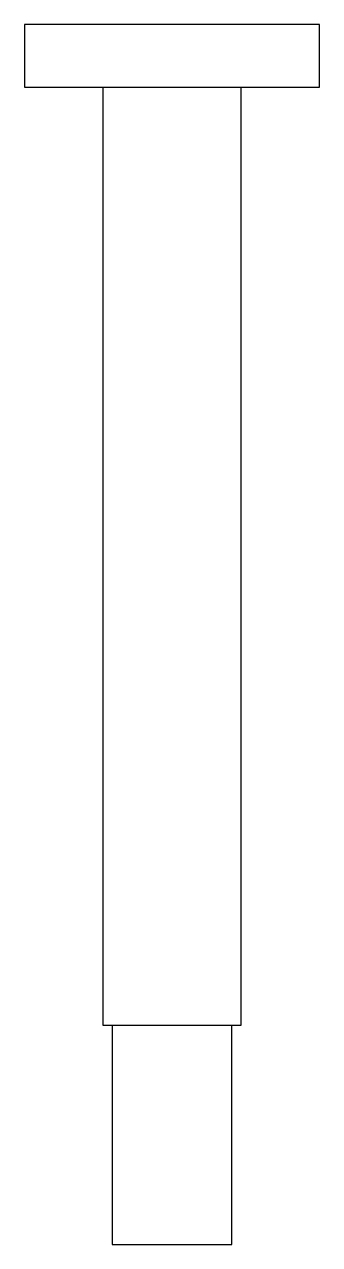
# Model space of a CAD drawing. Header units: millimetres. Extents: x -23.4 to 0.6, y -94.5 to 4.6.
import ezdxf

# ---------------------------------------------------------------- set-up
doc = ezdxf.new("R2010")
doc.units = ezdxf.units.MM
doc.layers.get('0').update_dxf_attribs({"linetype": 'CONTINUOUS'})

msp = doc.modelspace()

# ---------------------------------------------------------------- linework, layer by layer
msp.add_line((0.575, 4.557), (-23.425, 4.557))
for points in [[(0.575, 4.557), (-23.425, 4.557), (-23.425, -0.53), (0.575, -0.53)], [(-5.835, -76.735), (-17.015, -76.735), (-17.015, -0.53), (-5.835, -0.53)], [(-16.293, -94.517), (-6.557, -94.517), (-6.557, -76.735), (-16.293, -76.735)]]:
    msp.add_lwpolyline(points, close=True)

doc.saveas('drawing.dxf')
